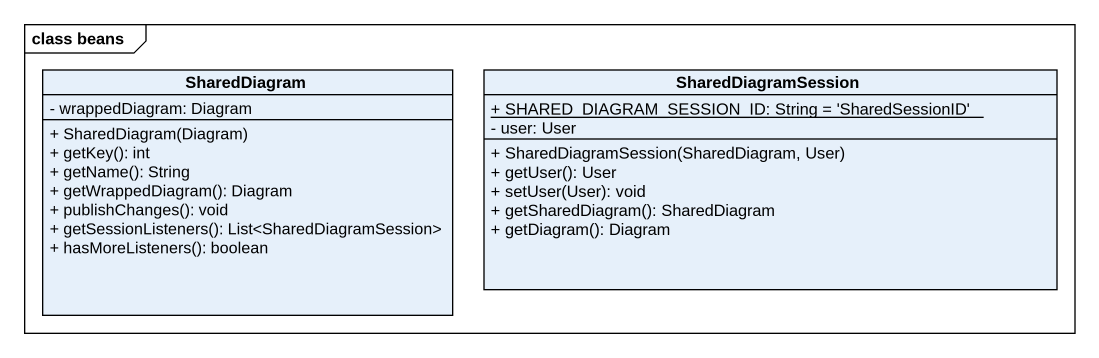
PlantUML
@startuml
mainframe class beans
hide circle
hide empty members
skinparam classAttributeIconSize 0
class SharedDiagram {
  - wrappedDiagram: Diagram
  + SharedDiagram(Diagram)
  + getKey(): int
  + getName(): String
  + getWrappedDiagram(): Diagram
  + publishChanges(): void
  + getSessionListeners(): List<SharedDiagramSession>
  + hasMoreListeners(): boolean
}
class SharedDiagramSession {
  {static} + SHARED_DIAGRAM_SESSION_ID: String = 'SharedSessionID'
  - user: User
  + SharedDiagramSession(SharedDiagram, User)
  + getUser(): User
  + setUser(User): void
  + getSharedDiagram(): SharedDiagram
  + getDiagram(): Diagram
}
@enduml
